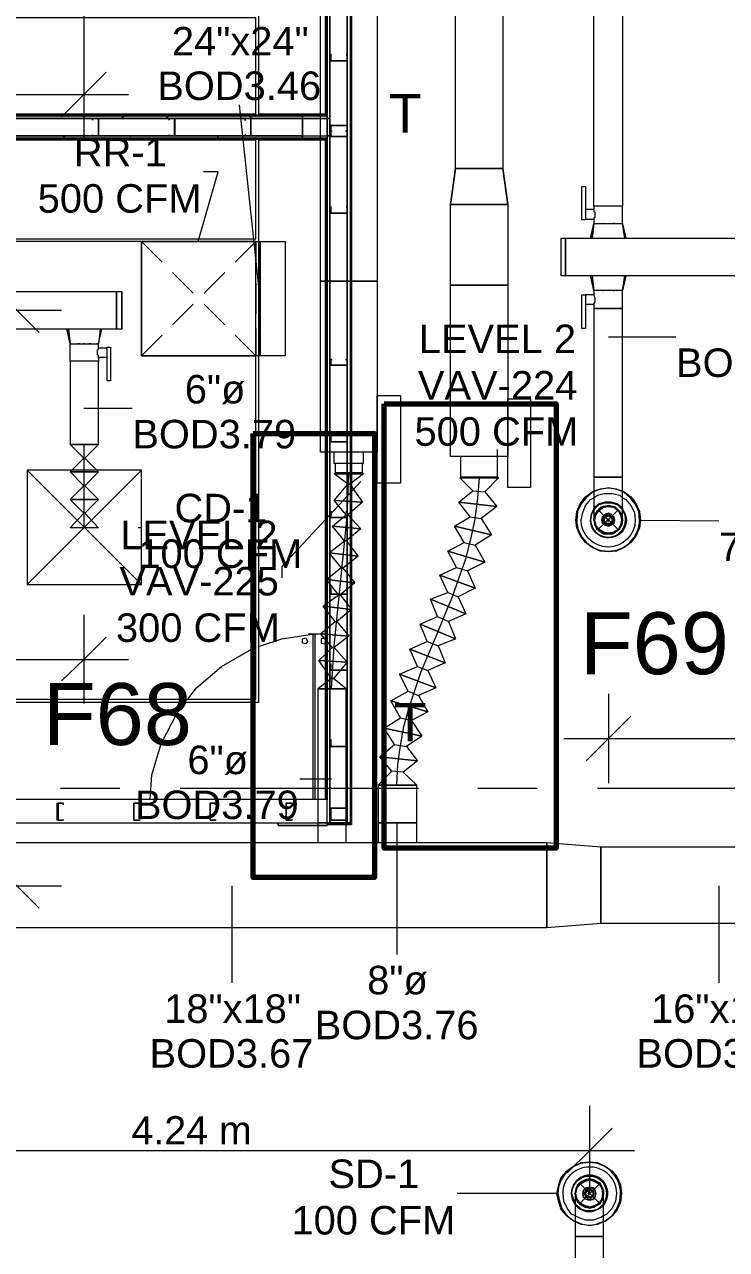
# Model space of a CAD drawing. Header units: metres. Extents: x -2 to 237, y -8 to 52.
# Drawn here: x 43.4 to 47.14, y 12.16 to 18.69 of the extents above; entities that cross this region are included whole.
import ezdxf

# ---------------------------------------------------------------- set-up
doc = ezdxf.new("R2010")
doc.units = ezdxf.units.M
doc.layers.add('HVAC - Ductos', color=5, linetype='Continuous', lineweight=0)
doc.layers.add('PDF2_Text', color=7, linetype='Continuous', lineweight=0)
doc.layers.add('PDF2_Geometry', color=7, linetype='Continuous', lineweight=0, true_color=0xaaaaaa)
doc.layers.add('PDF2_Solid Fills', color=7, linetype='Continuous', lineweight=0, true_color=0xffffff)
doc.styles.add('PDF ArialUnicodeMS-Bold-Identity-H', font='arial.ttf')
doc.styles.add('PDF Helvetica', font='')
doc.styles.get('PDF Helvetica').set_extended_font_data('Helvetica')

msp = doc.modelspace()

# ---------------------------------------------------------------- hatches: boundary and pattern name
at = {"layer": 'PDF2_Solid Fills', "lineweight": 0, "transparency": 33554559}
h = msp.add_hatch(color=256, dxfattribs=at)
h.paths.add_polyline_path([(41.0669, 18.1862), (41.0669, 18.1999), (40.7642, 18.1999), (40.7642, 18.1862)])
h.paths.add_polyline_path([(41.365, 18.1862), (44.8781, 18.1862), (44.8781, 18.1999), (41.365, 18.1999)])
h = msp.add_hatch(color=256, dxfattribs=at)
h.paths.add_polyline_path([(41.0669, 18.1862), (41.0669, 18.1999), (40.7642, 18.1999), (40.7642, 18.1862)])
h.paths.add_polyline_path([(41.365, 18.1862), (44.8781, 18.1862), (44.8781, 18.1999), (41.365, 18.1999)])
h = msp.add_hatch(color=256, dxfattribs=at)
h.paths.add_polyline_path([(41.0669, 18.0807), (41.0669, 18.0944), (40.7642, 18.0944), (40.7642, 18.0807)])
h.paths.add_polyline_path([(41.365, 18.0944), (41.365, 18.0807), (44.8781, 18.0807), (44.8781, 18.0944)])
h = msp.add_hatch(color=256, dxfattribs=at)
h.paths.add_polyline_path([(41.0669, 18.0807), (41.0669, 18.0944), (40.7642, 18.0944), (40.7642, 18.0807)])
h.paths.add_polyline_path([(41.365, 18.0944), (41.365, 18.0807), (44.8781, 18.0807), (44.8781, 18.0944)])

# ---------------------------------------------------------------- linework, layer by layer
at = {"layer": 'HVAC - Ductos', "lineweight": 0}
for points in [[(45.9467, 22.2405), (45.9467, 17.9202), (45.6944, 17.9202), (45.6944, 22.2405)], [(45.2771, 22.1028), (45.2771, 17.3194), (44.9744, 17.3194), (44.9744, 22.1028)], [(45.9742, 17.7276), (45.9467, 17.9202)], [(46.3869, 17.645), (46.3686, 17.645), (46.3686, 17.8239), (46.3869, 17.8239)], [(45.9742, 17.7276), (45.9742, 17.2965), (45.667, 17.2965), (45.667, 17.7276)], [(46.4833, 17.6267), (46.4787, 17.6267)], [(46.5429, 17.6267), (46.5383, 17.6267), (46.5337, 17.6267), (46.5383, 17.6267)], [(44.0205, 16.9204), (44.0205, 17.5303), (44.6534, 17.5303), (44.6534, 16.9204)], [(44.6534, 17.5303), (44.7863, 17.5303), (44.7863, 16.9204), (44.6534, 16.9204)], [(46.2586, 17.3469), (46.2586, 17.5487), (46.2815, 17.5487), (46.2815, 17.3469)], [(49.0286, 17.3469), (46.2815, 17.3469), (46.2815, 17.5487), (49.0286, 17.5487)], [(44.9744, 16.4067), (44.9744, 17.3194), (45.2771, 17.3194), (45.2771, 16.4067)], [(41.4705, 17.2643), (43.8875, 17.2643), (43.8875, 17.0625), (41.4705, 17.0625)], [(45.667, 16.3838), (45.667, 17.2965), (45.9742, 17.2965), (45.9742, 16.3838)], [(46.3869, 17.0671), (46.3686, 17.0671), (46.3686, 17.246), (46.3869, 17.246)], [(46.5842, 17.2689), (46.5796, 17.2689), (46.575, 17.2689), (46.5612, 17.2689), (46.5474, 17.2689), (46.5291, 17.2689), (46.5108, 17.2689), (46.4879, 17.2689), (46.4695, 17.2689), (46.4557, 17.2689), (46.442, 17.2689), (46.4374, 17.2689), (46.4329, 17.2689), (46.4329, 17.246), (46.3869, 17.246), (46.3869, 17.2414), (46.3869, 17.2368), (46.3869, 17.2322), (46.3869, 17.2277), (46.3869, 17.2185), (46.3869, 17.2139), (46.3869, 17.2093), (46.3869, 17.2002), (46.3869, 17.1956), (46.4329, 17.1956), (46.4329, 17.1726), (46.4374, 17.1726), (46.442, 17.1726), (46.4557, 17.1726), (46.4695, 17.1726), (46.4879, 17.1726), (46.5108, 17.1726), (46.5291, 17.1726), (46.5474, 17.1726), (46.5612, 17.1726), (46.575, 17.1726), (46.5842, 17.1726)], [(46.4787, 17.2689), (46.4833, 17.2689)], [(46.5337, 17.2689), (46.5383, 17.2689), (46.5429, 17.2689), (46.5383, 17.2689)], [(46.4329, 16.0444), (46.4329, 16.0535), (46.4329, 16.0444), (46.4374, 16.0261), (46.442, 16.0077), (46.4557, 15.9939), (46.4695, 15.9802), (46.4879, 15.971), (46.5108, 15.971), (46.5291, 15.971), (46.5474, 15.9802), (46.5612, 15.9939), (46.575, 16.0077), (46.5842, 16.0261), (46.5842, 16.0444), (46.5842, 16.0535), (46.5842, 16.0719), (46.5842, 16.0995), (46.5842, 16.1407), (46.5842, 16.1866), (46.5842, 16.2416), (46.5842, 16.2737), (46.575, 16.2737), (46.5612, 16.2737), (46.5474, 16.2737), (46.5291, 16.2737), (46.5108, 16.2737), (46.4879, 16.2737), (46.4695, 16.2737), (46.4557, 16.2737), (46.442, 16.2737), (46.4374, 16.2737), (46.4329, 16.2737), (46.4374, 16.2737), (46.442, 16.2737), (46.4557, 16.2737), (46.4695, 16.2737), (46.4879, 16.2737), (46.5108, 16.2737), (46.5291, 16.2737), (46.5474, 16.2737), (46.5612, 16.2737), (46.575, 16.2737), (46.5842, 16.2737), (46.5842, 17.1726), (46.575, 17.1726), (46.5612, 17.1726), (46.5474, 17.1726), (46.5291, 17.1726), (46.5108, 17.1726), (46.4879, 17.1726), (46.4695, 17.1726), (46.4557, 17.1726), (46.442, 17.1726), (46.4374, 17.1726), (46.4329, 17.1726), (46.4329, 16.2737), (46.4329, 16.2187), (46.4329, 16.1682), (46.4329, 16.127), (46.4329, 16.0903), (46.4329, 16.0627), (46.4329, 16.049)], [(43.6811, 16.9846), (43.6856, 16.9846), (43.6902, 16.9846), (43.6856, 16.9846)], [(43.8554, 16.7874), (43.837, 16.7874), (43.837, 16.9663), (43.8554, 16.9663)], [(45.401, 16.2416), (45.2771, 16.2416), (45.2771, 16.7094), (45.401, 16.7094)], [(46.0935, 16.2187), (45.9742, 16.2187), (45.9742, 16.6911), (46.0935, 16.6911)], [(43.7911, 16.448), (43.7866, 16.448), (43.782, 16.448), (43.7682, 16.448), (43.7544, 16.448), (43.7361, 16.448), (43.7132, 16.448), (43.6948, 16.448), (43.6765, 16.448), (43.6627, 16.448), (43.6489, 16.448), (43.6398, 16.448), (43.6489, 16.448), (43.6627, 16.448), (43.6765, 16.448), (43.6948, 16.448), (43.7132, 16.448), (43.7361, 16.448), (43.7544, 16.448), (43.7682, 16.448), (43.782, 16.448), (43.7866, 16.448)], [(43.6398, 16.448), (43.6444, 16.448), (43.6627, 16.448), (43.6856, 16.448), (43.7132, 16.448), (43.7453, 16.448), (43.7682, 16.448), (43.7866, 16.448), (43.7911, 16.448), (43.7866, 16.448), (43.7682, 16.448), (43.7453, 16.448), (43.7132, 16.448), (43.6856, 16.448), (43.6627, 16.448), (43.6444, 16.448)], [(43.7911, 16.448), (43.7866, 16.448), (43.7682, 16.448), (43.7453, 16.448), (43.7132, 16.448), (43.6856, 16.448), (43.6627, 16.448), (43.6444, 16.448), (43.6398, 16.448), (43.6444, 16.448), (43.6627, 16.448), (43.6856, 16.448), (43.7132, 16.448), (43.7453, 16.448), (43.7682, 16.448), (43.7866, 16.448)], [(45.7219, 16.2737), (45.7265, 16.2737), (45.7449, 16.2737), (45.7724, 16.2737), (45.8045, 16.2737), (45.8366, 16.2737), (45.8687, 16.2737), (45.8962, 16.2737), (45.9146, 16.2737), (45.9192, 16.2737), (45.9192, 16.3838), (45.9054, 16.3838), (45.8916, 16.3838), (45.8687, 16.3838), (45.8458, 16.3838), (45.8229, 16.3838), (45.7953, 16.3838), (45.7724, 16.3838), (45.7495, 16.3838), (45.7357, 16.3838), (45.7265, 16.3838), (45.7219, 16.3838), (45.7219, 16.2737), (45.7173, 16.2691), (45.7265, 16.2691), (45.7449, 16.2691), (45.7724, 16.2691), (45.8045, 16.2691), (45.8366, 16.2691), (45.8733, 16.2691), (45.9008, 16.2691), (45.9146, 16.2691), (45.9238, 16.2691), (45.9192, 16.2737), (45.9146, 16.2737), (45.8962, 16.2737), (45.8687, 16.2737), (45.8366, 16.2737), (45.8045, 16.2737), (45.7724, 16.2737), (45.7449, 16.2737), (45.7265, 16.2737)], [(44.0205, 16.3104), (43.4104, 16.3104), (43.4104, 15.7004), (44.0205, 15.7004)], [(45.0524, 16.2966), (45.0615, 16.2966), (45.0753, 16.2966), (45.089, 16.2966), (45.1074, 16.2966), (45.1258, 16.2966), (45.1441, 16.2966), (45.1624, 16.2966), (45.1807, 16.2966), (45.1899, 16.2966), (45.1991, 16.2966), (45.1899, 16.2966), (45.1807, 16.2966), (45.1624, 16.2966), (45.1441, 16.2966), (45.1258, 16.2966), (45.1074, 16.2966), (45.089, 16.2966), (45.0753, 16.2966), (45.0615, 16.2966)], [(45.7219, 16.2737), (45.7265, 16.2737), (45.7357, 16.2737), (45.7495, 16.2737), (45.7724, 16.2737), (45.7953, 16.2737), (45.8229, 16.2737), (45.8458, 16.2737), (45.8687, 16.2737), (45.8916, 16.2737), (45.9054, 16.2737), (45.9192, 16.2737), (45.9054, 16.2737), (45.8916, 16.2737), (45.8687, 16.2737), (45.8458, 16.2737), (45.8229, 16.2737), (45.7953, 16.2737), (45.7724, 16.2737), (45.7495, 16.2737), (45.7357, 16.2737), (45.7265, 16.2737)], [(46.4329, 16.1086), (46.4603, 16.1315), (46.4925, 16.1407), (46.5246, 16.1407), (46.5566, 16.1315), (46.5842, 16.1086), (46.5842, 16.1041), (46.5842, 16.1086), (46.5566, 16.1315), (46.5246, 16.1407), (46.4925, 16.1407), (46.4603, 16.1315), (46.4329, 16.1086), (46.4329, 16.1041)], [(46.5796, 16.1041), (46.5566, 16.127), (46.5246, 16.1361), (46.4925, 16.1361), (46.4603, 16.127), (46.4374, 16.1041), (46.4329, 16.0995), (46.4374, 16.1041), (46.4603, 16.127), (46.4925, 16.1361), (46.5246, 16.1361), (46.5566, 16.127), (46.5796, 16.1041), (46.5842, 16.0995)], [(46.4329, 16.1041), (46.4191, 16.0765), (46.4145, 16.0444), (46.4191, 16.0765)], [(46.575, 16.0169), (46.5612, 15.9939), (46.5383, 15.9802), (46.5108, 15.9756), (46.4833, 15.9802), (46.4603, 15.9939), (46.442, 16.0169), (46.4374, 16.0444), (46.442, 16.0719), (46.4603, 16.0949), (46.4833, 16.1132), (46.5108, 16.1178), (46.5383, 16.1132), (46.5612, 16.0949), (46.575, 16.0719), (46.5796, 16.0444)], [(46.5796, 16.0261), (46.575, 16.0077), (46.5612, 15.9939), (46.5474, 15.9802), (46.5291, 15.9756), (46.5108, 15.971), (46.4879, 15.9756), (46.4741, 15.9802), (46.4557, 15.9939), (46.4466, 16.0077), (46.4374, 16.0261), (46.4374, 16.0444), (46.4374, 16.0627), (46.4466, 16.0811), (46.4557, 16.0995), (46.4741, 16.1086), (46.4879, 16.1178), (46.5108, 16.1178), (46.5291, 16.1178), (46.5474, 16.1086), (46.5612, 16.0995), (46.575, 16.0811), (46.5796, 16.0627), (46.5842, 16.0444)], [(46.4787, 16.0627), (46.4741, 16.0444), (46.4787, 16.0627), (46.4925, 16.0765), (46.5108, 16.0811), (46.5246, 16.0765), (46.5383, 16.0627), (46.5429, 16.0444), (46.5383, 16.0627), (46.5246, 16.0765), (46.5108, 16.0811), (46.4925, 16.0765)], [(46.4879, 16.0581), (46.4833, 16.0444), (46.4879, 16.0627), (46.5017, 16.0719), (46.5154, 16.0719), (46.5291, 16.0627), (46.5337, 16.0444), (46.5291, 16.0581), (46.5154, 16.0673), (46.5017, 16.0673)], [(46.5383, 16.0307), (46.5429, 16.0444), (46.5383, 16.0261), (46.5246, 16.0169), (46.5108, 16.0123), (46.4925, 16.0169), (46.4787, 16.0261), (46.4741, 16.0444), (46.4787, 16.0307), (46.4925, 16.0169), (46.5108, 16.0123), (46.5246, 16.0169)], [(46.5291, 16.0307), (46.5337, 16.0444), (46.5291, 16.0307), (46.5154, 16.0215), (46.5017, 16.0215), (46.4879, 16.0307), (46.4833, 16.0444), (46.4879, 16.0307), (46.5017, 16.0215), (46.5154, 16.0215)], [(46.5246, 16.0307), (46.5108, 16.0261), (46.4925, 16.0307), (46.4879, 16.0444), (46.4925, 16.0581), (46.5108, 16.0673), (46.5246, 16.0581), (46.5291, 16.0444)], [(46.5062, 16.049), (46.5017, 16.0444), (46.5062, 16.049), (46.5108, 16.049), (46.5154, 16.0444), (46.5108, 16.049)], [(46.5108, 16.0398), (46.5154, 16.0444), (46.5108, 16.0398), (46.5062, 16.0398), (46.5017, 16.0444), (46.5062, 16.0398)], [(44.9606, 15.1455), (44.9698, 15.1455), (44.9836, 15.1455), (44.9973, 15.1455), (45.0156, 15.1455), (45.034, 15.1455), (45.057, 15.1455), (45.0753, 15.1455), (45.089, 15.1455), (45.1028, 15.1455), (45.1074, 15.1455), (45.112, 15.1455), (45.1074, 15.1455), (45.1028, 15.1455), (45.089, 15.1455), (45.0753, 15.1455), (45.057, 15.1455), (45.034, 15.1455), (45.0156, 15.1455), (44.9973, 15.1455), (44.9836, 15.1455), (44.9698, 15.1455)], [(45.4881, 14.6318), (45.4835, 14.6318), (45.4743, 14.6318), (45.4559, 14.6318), (45.4376, 14.6318), (45.4101, 14.6318), (45.3826, 14.6318), (45.3596, 14.6318), (45.3321, 14.6318), (45.3138, 14.6318), (45.2954, 14.6318), (45.2862, 14.6318), (45.2817, 14.6318), (45.2862, 14.6318), (45.2954, 14.6318), (45.3138, 14.6318), (45.3321, 14.6318), (45.3596, 14.6318), (45.3826, 14.6318), (45.4101, 14.6318), (45.4376, 14.6318), (45.4559, 14.6318), (45.4743, 14.6318), (45.4835, 14.6318)], [(45.112, 14.43), (45.1074, 14.43), (45.1028, 14.43), (45.089, 14.43), (45.0753, 14.43), (45.057, 14.43), (45.034, 14.43), (45.0156, 14.43), (44.9973, 14.43), (44.9836, 14.43), (44.9698, 14.43), (44.9606, 14.43), (44.9606, 14.3246), (44.9698, 14.3246), (44.9836, 14.3246), (44.9973, 14.3246), (45.0156, 14.3246), (45.034, 14.3246), (45.057, 14.3246), (45.0753, 14.3246), (45.089, 14.3246), (45.1028, 14.3246), (45.1074, 14.3246), (45.112, 14.3246)], [(41.7365, 14.3246), (46.1806, 14.3246), (46.1806, 13.8705), (41.7365, 13.8705)], [(46.4695, 13.8935), (46.1806, 13.8705), (46.1806, 14.3246), (46.4695, 14.3016)], [(46.4695, 14.3016), (49.3405, 14.3016), (49.3405, 13.8935), (46.4695, 13.8935)], [(46.4741, 12.4258), (46.4603, 12.4029), (46.4374, 12.3891), (46.4099, 12.38), (46.3824, 12.3891), (46.3594, 12.4029), (46.3411, 12.4258), (46.3365, 12.4534), (46.3411, 12.4809), (46.3594, 12.5038), (46.3824, 12.5176), (46.4099, 12.5268), (46.4374, 12.5176), (46.4603, 12.5038), (46.4741, 12.4809), (46.4787, 12.4534)], [(46.3778, 12.4717), (46.3732, 12.4534), (46.3778, 12.4717), (46.3915, 12.4854), (46.4099, 12.49), (46.4283, 12.4854), (46.4374, 12.4717), (46.442, 12.4534), (46.4374, 12.4717), (46.4283, 12.4809), (46.4099, 12.4854), (46.3915, 12.4809)], [(46.3136, 12.4534), (46.3182, 12.4212), (46.332, 12.3937), (46.3182, 12.4212)], [(46.4374, 12.435), (46.442, 12.4534), (46.4374, 12.435), (46.4283, 12.4212), (46.4099, 12.4166), (46.3915, 12.4212), (46.3778, 12.435), (46.3732, 12.4534), (46.3778, 12.435), (46.3915, 12.4258), (46.4099, 12.4212), (46.4283, 12.4258)], [(46.3869, 12.4671), (46.3824, 12.4534), (46.3869, 12.4671), (46.4007, 12.4763), (46.4191, 12.4763), (46.4283, 12.4671), (46.4329, 12.4534), (46.4283, 12.4671), (46.4145, 12.4763), (46.4007, 12.4763)], [(46.4283, 12.4396), (46.4329, 12.4534), (46.4283, 12.4396), (46.4191, 12.4304), (46.4007, 12.4304), (46.3869, 12.4396), (46.3824, 12.4534), (46.3869, 12.4396), (46.4007, 12.4304), (46.4145, 12.4304)], [(46.4237, 12.4396), (46.4099, 12.435), (46.3961, 12.4396), (46.3869, 12.4534), (46.3961, 12.4671), (46.4099, 12.4717), (46.4237, 12.4671), (46.4283, 12.4534)], [(46.4099, 12.4488), (46.4145, 12.4534), (46.4099, 12.4488), (46.4053, 12.4488), (46.4007, 12.4534), (46.4053, 12.458), (46.4099, 12.458), (46.4145, 12.4534), (46.4099, 12.458), (46.4053, 12.458), (46.4053, 12.4534), (46.4053, 12.4488)], [(46.3365, 12.3937), (46.364, 12.3708), (46.3915, 12.3616), (46.4237, 12.3616), (46.4557, 12.3708), (46.4787, 12.3937), (46.4833, 12.3983), (46.4787, 12.3937), (46.4557, 12.3708), (46.4237, 12.3616), (46.3915, 12.3616), (46.364, 12.3708), (46.3365, 12.3937), (46.332, 12.3983)], [(46.4833, 12.3891), (46.4557, 12.3708), (46.4237, 12.3571), (46.3915, 12.3571), (46.3594, 12.3708), (46.3365, 12.3891), (46.332, 12.3937), (46.3365, 12.3891), (46.3594, 12.3708), (46.3915, 12.3571), (46.4237, 12.3571), (46.4557, 12.3708), (46.4833, 12.3891), (46.4833, 12.3937)], [(46.332, 10.9307), (46.3365, 10.9307), (46.3411, 10.9307), (46.3549, 10.9307), (46.3686, 10.9307), (46.3869, 10.9307), (46.4099, 10.9307), (46.4283, 10.9307), (46.4466, 10.9307), (46.4649, 10.9307), (46.4741, 10.9307), (46.4833, 10.9307), (46.4833, 12.224), (46.4741, 12.224), (46.4649, 12.224), (46.4466, 12.224), (46.4283, 12.224), (46.4099, 12.224), (46.3869, 12.224), (46.3686, 12.224), (46.3549, 12.224), (46.3411, 12.224), (46.3365, 12.224), (46.332, 12.224)]]:
    msp.add_lwpolyline(points, close=True, dxfattribs=at)
for points in [[(46.5842, 19.4611), (46.5842, 19.4565), (46.5842, 19.4611), (46.5842, 19.4474), (46.5842, 19.4199), (46.5842, 19.3832), (46.5842, 19.3374), (46.5842, 19.2869), (46.5842, 19.2319), (46.5842, 17.7184), (46.575, 17.7184), (46.5612, 17.7184), (46.5474, 17.7184), (46.5291, 17.7184), (46.5108, 17.7184), (46.4879, 17.7184), (46.4695, 17.7184), (46.4557, 17.7184), (46.442, 17.7184), (46.4374, 17.7184), (46.4329, 17.7184), (46.4329, 17.7), (46.3869, 17.7)], [(46.3869, 17.6954), (46.3869, 17.6908), (46.3869, 17.6863), (46.3869, 17.6817), (46.3869, 17.6725), (46.3869, 17.6679), (46.3869, 17.6588), (46.3869, 17.6542), (46.3869, 17.6496), (46.4329, 17.6496), (46.4329, 17.6267), (46.4374, 17.6267), (46.442, 17.6267), (46.4557, 17.6267), (46.4695, 17.6267), (46.4879, 17.6267), (46.5108, 17.6267), (46.5291, 17.6267), (46.5474, 17.6267), (46.5612, 17.6267), (46.575, 17.6267), (46.5796, 17.6267), (46.5842, 17.6267), (46.5842, 17.7184), (46.575, 17.7184), (46.5612, 17.7184), (46.5474, 17.7184), (46.5291, 17.7184), (46.5108, 17.7184), (46.4879, 17.7184), (46.4695, 17.7184), (46.4557, 17.7184), (46.442, 17.7184), (46.4374, 17.7184), (46.4329, 17.7184), (46.4329, 19.2319)], [(43.7132, 19.0897), (43.7132, 18.3146), (43.7132, 18.0761)], [(43.8324, 18.4338), (43.7132, 18.3146), (43.5939, 18.1953)], [(40.9752, 18.3146), (43.9517, 18.3146)], [(44.6534, 17.2231), (44.5433, 18.2595)], [(44.3231, 17.5303), (44.4286, 17.9019), (44.3506, 17.9019)], [(45.6944, 17.9202), (45.667, 17.7276), (45.6944, 17.9202)], [(45.6944, 17.9202), (45.9467, 17.9202)], [(45.9742, 17.7276), (45.667, 17.7276)], [(46.4329, 17.7), (46.4329, 17.6954), (46.4329, 17.6908), (46.4374, 17.6863), (46.4374, 17.6771), (46.4374, 17.6679), (46.4374, 17.6588), (46.4329, 17.6542), (46.4329, 17.6496)], [(46.4145, 17.5487), (46.4329, 17.6267), (46.4145, 17.5487)], [(46.4329, 17.6267), (46.4237, 17.5487), (46.4329, 17.5487)], [(46.5842, 17.5487), (46.5934, 17.5487), (46.598, 17.5487), (46.6025, 17.5487), (46.5842, 17.6267), (46.6025, 17.5487)], [(46.598, 17.5487), (46.5842, 17.6267)], [(44.1306, 17.4202), (44.0205, 17.5303)], [(44.6304, 17.5303), (44.0205, 17.5303), (44.0205, 16.9204), (44.6304, 16.9204)], [(44.6304, 17.5303), (44.6304, 17.3836)], [(46.4145, 17.5487), (46.4191, 17.5487)], [(46.4374, 17.5487), (46.4557, 17.5487)], [(46.4603, 17.5487), (46.4649, 17.5487), (46.4741, 17.5487), (46.4879, 17.5487), (46.4925, 17.5487), (46.4971, 17.5487), (46.52, 17.5487), (46.5246, 17.5487), (46.5291, 17.5487), (46.5429, 17.5487), (46.552, 17.5487), (46.5566, 17.5487), (46.5612, 17.5487), (46.5796, 17.5487)], [(44.2957, 17.2551), (44.1855, 17.3652)], [(46.4329, 17.3469), (46.4237, 17.3469), (46.4191, 17.3469), (46.4145, 17.3469)], [(46.4145, 17.3469), (46.4329, 17.2689), (46.4145, 17.3469)], [(46.4237, 17.3469), (46.4329, 17.2689)], [(46.4557, 17.3469), (46.4374, 17.3469)], [(46.5796, 17.3469), (46.5612, 17.3469), (46.5566, 17.3469), (46.552, 17.3469), (46.5429, 17.3469), (46.5291, 17.3469), (46.5246, 17.3469), (46.52, 17.3469), (46.4971, 17.3469), (46.4925, 17.3469), (46.4879, 17.3469), (46.4741, 17.3469), (46.4649, 17.3469), (46.4603, 17.3469)], [(46.6025, 17.3469), (46.5842, 17.2689), (46.6025, 17.3469), (46.598, 17.3469), (46.5934, 17.3469), (46.5842, 17.3469), (46.5888, 17.3469)], [(46.5842, 17.2689), (46.598, 17.3469)], [(43.2362, 17.2827), (43.3555, 17.1634), (43.4747, 17.0442)], [(43.9149, 17.0625), (43.8875, 17.0625), (43.8875, 17.2643), (43.9149, 17.2643)], [(43.9149, 17.2643), (43.9149, 17.0625), (43.9149, 17.2643)], [(44.6304, 17.3056), (44.6304, 17.1451)], [(46.4329, 17.246), (46.4329, 17.2414), (46.4374, 17.2322), (46.4374, 17.2231), (46.4374, 17.2139), (46.4374, 17.2093), (46.4329, 17.2002), (46.4329, 17.1956)], [(44.4653, 17.0855), (44.3552, 17.1956)], [(43.117, 17.1634), (43.3555, 17.1634), (43.5939, 17.1634)], [(43.6398, 17.0625), (43.6306, 17.0625), (43.6261, 17.0625), (43.6215, 17.0625)], [(43.6215, 17.0625), (43.6398, 16.9846), (43.6215, 17.0625)], [(43.6306, 17.0625), (43.6398, 16.9846), (43.6444, 16.9846)], [(43.7178, 16.3746), (43.7911, 16.3012), (43.6398, 16.3012), (43.7132, 16.3746), (43.6398, 16.448), (43.7911, 16.448), (43.7911, 16.8929), (43.7866, 16.8929), (43.782, 16.8929), (43.7682, 16.8929), (43.7544, 16.8929), (43.7361, 16.8929), (43.7132, 16.8929), (43.6948, 16.8929), (43.6765, 16.8929), (43.6627, 16.8929), (43.6489, 16.8929), (43.6398, 16.8929), (43.6398, 16.9846), (43.6444, 16.9846), (43.6489, 16.9846), (43.6627, 16.9846), (43.6765, 16.9846), (43.6948, 16.9846), (43.7132, 16.9846), (43.7361, 16.9846), (43.7544, 16.9846), (43.7682, 16.9846), (43.782, 16.9846), (43.7866, 16.9846), (43.7911, 16.9846), (43.8095, 17.0625)], [(43.8003, 17.0625), (43.7911, 16.9846), (43.8095, 17.0625), (43.8049, 17.0625), (43.8003, 17.0625), (43.7866, 17.0625), (43.7682, 17.0625), (43.7636, 17.0625), (43.759, 17.0625), (43.7499, 17.0625), (43.7361, 17.0625), (43.7315, 17.0625), (43.7269, 17.0625), (43.704, 17.0625), (43.6994, 17.0625), (43.6948, 17.0625), (43.6811, 17.0625), (43.6719, 17.0625), (43.6673, 17.0625), (43.6627, 17.0625), (43.6444, 17.0625)], [(44.6304, 17.0671), (44.6304, 16.9204), (44.5203, 17.0305)], [(43.7178, 16.9846), (43.7132, 16.9846)], [(43.7499, 16.9846), (43.7453, 16.9846), (43.7407, 16.9846), (43.7453, 16.9846)], [(43.837, 16.9158), (43.837, 16.9204), (43.837, 16.925), (43.837, 16.9341), (43.837, 16.9387), (43.837, 16.9433), (43.837, 16.9525), (43.837, 16.9571), (43.837, 16.9617), (43.7911, 16.9617), (43.7911, 16.9846), (43.7866, 16.9846), (43.782, 16.9846)], [(46.5108, 17.0213), (46.8685, 17.0213)], [(43.7911, 16.9112), (43.7911, 16.9158), (43.7911, 16.9204), (43.7866, 16.925), (43.7866, 16.9341), (43.7866, 16.9433), (43.7866, 16.9525), (43.7911, 16.9571), (43.7911, 16.9617)], [(43.837, 16.9112), (43.7911, 16.9112), (43.7911, 16.8929), (43.7866, 16.8929), (43.782, 16.8929), (43.7682, 16.8929), (43.7544, 16.8929), (43.7361, 16.8929), (43.7132, 16.8929), (43.6948, 16.8929), (43.6765, 16.8929), (43.6627, 16.8929), (43.6489, 16.8929), (43.6398, 16.8929), (43.6398, 16.448), (43.7911, 16.448), (43.7178, 16.3746), (43.7132, 16.3746)], [(43.7132, 16.6406), (43.97, 16.6406)], [(43.7132, 16.448), (43.7132, 16.3563), (43.7132, 16.2737), (43.7132, 16.2004), (43.7132, 16.1361), (43.7132, 16.0811), (43.7132, 16.0398), (43.7132, 16.0123), (43.7132, 16.0031)], [(45.1212, 16.237), (45.0478, 16.2921), (45.057, 16.2921), (45.0707, 16.2921), (45.0982, 16.2921), (45.1258, 16.2921), (45.1533, 16.2921), (45.1807, 16.2921), (45.1945, 16.2921), (45.2037, 16.2921), (45.1991, 16.2966), (45.1945, 16.2966), (45.1807, 16.2966), (45.1533, 16.2966), (45.1258, 16.2966), (45.0982, 16.2966), (45.0753, 16.2966), (45.057, 16.2966), (45.0524, 16.2966), (45.057, 16.2966), (45.0753, 16.2966), (45.0982, 16.2966), (45.1258, 16.2966), (45.1533, 16.2966), (45.1807, 16.2966), (45.1945, 16.2966), (45.1991, 16.2966), (45.1991, 16.3471), (45.2037, 16.3471), (45.1991, 16.3471), (45.1899, 16.3471), (45.1807, 16.3471), (45.1624, 16.3471), (45.1441, 16.3471), (45.1258, 16.3471), (45.1074, 16.3471), (45.089, 16.3471), (45.0707, 16.3471), (45.0615, 16.3471), (45.0524, 16.3471), (45.0478, 16.3471), (45.0478, 16.4067)], [(45.2037, 16.3471), (45.2037, 16.4067), (45.1991, 16.4067), (45.1899, 16.4067), (45.1807, 16.4067), (45.1624, 16.4067), (45.1441, 16.4067), (45.1258, 16.4067), (45.1074, 16.4067), (45.0936, 16.4067), (45.0799, 16.4067), (45.0661, 16.4067), (45.057, 16.4067), (45.0524, 16.4067)], [(45.9192, 16.2921), (45.9192, 16.4204)], [(45.0524, 16.3471), (45.0524, 16.2966), (45.0478, 16.2921), (45.2037, 16.2921), (45.1303, 16.237), (45.1991, 16.1407), (45.0478, 16.1498), (45.1212, 16.237), (45.1303, 16.237)], [(45.1807, 16.3471), (45.1624, 16.3471), (45.1441, 16.3471), (45.1258, 16.3471), (45.1074, 16.3471), (45.089, 16.3471), (45.0753, 16.3471)], [(44.0205, 15.7004), (43.4104, 16.3104)], [(43.4104, 15.7004), (44.0205, 16.3104)], [(43.7178, 16.2278), (43.7911, 16.1544), (43.6398, 16.1544), (43.7132, 16.2278), (43.6398, 16.3012), (43.7911, 16.3012), (43.7178, 16.2278), (43.7132, 16.2278)], [(45.034, 15.1455), (45.0478, 15.3748), (45.0707, 15.6041), (45.0936, 15.8334), (45.1166, 16.0627), (45.1258, 16.2921)], [(45.2037, 16.2921), (45.1945, 16.2921), (45.1807, 16.2921), (45.1533, 16.2921), (45.1258, 16.2921), (45.0982, 16.2921), (45.0707, 16.2921), (45.057, 16.2921), (45.0478, 16.2921)], [(45.3826, 14.6318), (45.3872, 14.7419), (45.401, 14.8428), (45.4193, 14.9437), (45.4467, 15.0445), (45.4789, 15.1409), (45.511, 15.2372), (45.5523, 15.3335), (45.5935, 15.4299), (45.6348, 15.5307), (45.6761, 15.6316), (45.7128, 15.7325), (45.7495, 15.838), (45.777, 15.9435), (45.7999, 16.049), (45.8137, 16.159), (45.8229, 16.2691)], [(45.7861, 16.2004), (45.7173, 16.2691), (45.9238, 16.2691), (45.8504, 16.1958), (45.9146, 16.1178), (45.7128, 16.1407), (45.7861, 16.2004), (45.8504, 16.1958)], [(45.7173, 16.2691), (45.7265, 16.2691), (45.7449, 16.2691), (45.7724, 16.2691), (45.8045, 16.2691), (45.8366, 16.2691), (45.8733, 16.2691), (45.9008, 16.2691), (45.9146, 16.2691), (45.9238, 16.2691)], [(45.1899, 16.2508), (44.768, 15.7967), (44.768, 15.7371)], [(46.5842, 16.2004), (46.5934, 16.1958), (46.63, 16.1682), (46.6576, 16.1315), (46.6759, 16.0903), (46.6805, 16.0444), (46.6759, 16.0031), (46.6576, 15.9618), (46.63, 15.9252), (46.5934, 15.8976), (46.552, 15.8793), (46.5108, 15.8747), (46.4649, 15.8793), (46.4237, 15.8976), (46.3869, 15.9252), (46.3594, 15.9618), (46.3411, 16.0031), (46.3365, 16.0444), (46.3411, 16.0903), (46.3594, 16.1315), (46.3869, 16.1682), (46.4237, 16.1958), (46.4329, 16.2004)], [(46.4329, 16.2004), (46.4649, 16.2095), (46.5108, 16.2187), (46.552, 16.2095), (46.5842, 16.2004)], [(46.5842, 16.1958), (46.552, 16.2095), (46.5108, 16.2141), (46.4649, 16.2095), (46.4329, 16.1958)], [(43.7178, 16.0811), (43.7911, 16.0031), (43.6398, 16.0031), (43.7132, 16.0811), (43.6398, 16.1544), (43.7911, 16.1544), (43.7178, 16.0811), (43.7132, 16.0811)], [(45.112, 16.0719), (45.0478, 16.1498), (45.1991, 16.1407), (45.1212, 16.0719), (45.1899, 15.9985), (45.0386, 16.0123), (45.112, 16.0719), (45.1212, 16.0719)], [(45.7724, 16.0627), (45.7128, 16.1407), (45.9146, 16.1178), (45.8321, 16.0535), (45.887, 15.9664), (45.6898, 16.0123), (45.7724, 16.0627), (45.8321, 16.0535)], [(46.4329, 16.1636), (46.4512, 16.1774), (46.4879, 16.1866), (46.5291, 16.1866), (46.5704, 16.1774), (46.5842, 16.1636)], [(46.4374, 16.0719), (46.4374, 16.0765), (46.442, 16.0765), (46.4557, 16.0995), (46.442, 16.0857), (46.4374, 16.0673), (46.4329, 16.0535)], [(46.442, 16.0215), (46.4374, 16.0444), (46.442, 16.0719)], [(46.5842, 16.0535), (46.5842, 16.0673), (46.575, 16.0857), (46.5612, 16.0995), (46.5474, 16.1132), (46.5291, 16.1178), (46.5108, 16.1224), (46.4879, 16.1178), (46.4695, 16.1132), (46.4557, 16.0995), (46.4787, 16.1132), (46.4787, 16.1178), (46.4833, 16.1178)], [(46.4833, 16.1132), (46.5108, 16.1178), (46.5337, 16.1132)], [(46.5337, 16.1178), (46.5383, 16.1178), (46.5429, 16.1132)], [(46.5383, 16.1132), (46.5612, 16.0995), (46.575, 16.0765)], [(46.5796, 16.0765), (46.5796, 16.0719), (46.5842, 16.0444), (46.5796, 16.0215)], [(45.1028, 15.9344), (45.0386, 16.0123), (45.1899, 15.9985), (45.112, 15.9344), (45.1762, 15.8518), (45.0202, 15.8701), (45.1028, 15.9344), (45.112, 15.9344)], [(45.7403, 15.9252), (45.6898, 16.0123), (45.887, 15.9664), (45.7999, 15.9114), (45.8504, 15.8197), (45.6532, 15.8793), (45.7403, 15.9252), (45.7999, 15.9114)], [(46.442, 16.0123), (46.4374, 16.0169), (46.4374, 16.0215)], [(46.4787, 15.9802), (46.4557, 15.9939), (46.442, 16.0169)], [(46.575, 16.0169), (46.5612, 15.9939), (46.5383, 15.9802)], [(46.5796, 16.0215), (46.5796, 16.0169), (46.5796, 16.0123)], [(46.6805, 16.0444), (47.0978, 16.0398)], [(44.0205, 16.0031), (44.0021, 16.0031)], [(46.4833, 15.9756), (46.4787, 15.9756)], [(46.5337, 15.9756), (46.5108, 15.971), (46.4833, 15.9756)], [(46.5429, 15.9756), (46.5383, 15.9756), (46.5337, 15.9756)], [(45.699, 15.7921), (45.6532, 15.8793), (45.8504, 15.8197), (45.7587, 15.7738), (45.7999, 15.6821), (45.6118, 15.7509), (45.699, 15.7921), (45.7587, 15.7738)], [(45.0845, 15.7921), (45.0202, 15.8701), (45.1762, 15.8518), (45.0936, 15.7876), (45.1579, 15.7096), (45.0065, 15.7279), (45.0845, 15.7921), (45.0936, 15.7876)], [(45.6532, 15.6592), (45.6118, 15.7509), (45.7999, 15.6821), (45.7082, 15.6362), (45.7495, 15.5445), (45.5614, 15.6224), (45.6532, 15.6592), (45.7082, 15.6362)], [(45.0707, 15.6454), (45.0065, 15.7279), (45.1579, 15.7096), (45.0799, 15.6454), (45.1395, 15.5674), (44.9882, 15.5858), (45.0707, 15.6454), (45.0799, 15.6454)], [(45.5981, 15.5307), (45.5614, 15.6224), (45.7495, 15.5445), (45.6578, 15.5032), (45.6944, 15.4115), (45.5064, 15.4894), (45.5981, 15.5307), (45.6578, 15.5032)], [(45.0524, 15.5032), (44.9882, 15.5858), (45.1395, 15.5674), (45.0615, 15.5032), (45.1258, 15.4253), (44.9744, 15.439), (45.0524, 15.5032), (45.0615, 15.5032)], [(43.7132, 15.5399), (43.7132, 15.3014), (43.7132, 15.0675)], [(45.5431, 15.3977), (45.5064, 15.4894), (45.6944, 15.4115), (45.6027, 15.3748), (45.6394, 15.2831), (45.4513, 15.3565), (45.5431, 15.3977), (45.6027, 15.3748)], [(43.8324, 15.4207), (43.7132, 15.3014), (43.5939, 15.1868)], [(45.0386, 15.3656), (44.9744, 15.439), (45.1258, 15.4253), (45.0478, 15.3656), (45.1166, 15.2876), (44.9652, 15.2968), (45.0386, 15.3656), (45.0478, 15.3656)], [(45.4927, 15.2648), (45.4513, 15.3565), (45.6394, 15.2831), (45.5477, 15.2418), (45.589, 15.1501), (45.3964, 15.2234), (45.4927, 15.2648), (45.5477, 15.2418)], [(41.6448, 15.3014), (43.9517, 15.3014)], [(45.034, 15.2005), (44.9652, 15.2968), (45.1166, 15.2876), (45.0432, 15.2005), (45.034, 15.2005), (44.9606, 15.1455), (44.9606, 14.43), (44.9698, 14.43), (44.9836, 14.43), (44.9973, 14.43), (45.0156, 14.43), (45.034, 14.43), (45.057, 14.43), (45.0753, 14.43), (45.089, 14.43), (45.1028, 14.43), (45.1074, 14.43), (45.112, 14.43), (45.112, 15.1455), (44.9606, 15.1455), (45.112, 15.1455), (45.0432, 15.2005)], [(45.4421, 15.1317), (45.3964, 15.2234), (45.589, 15.1501), (45.4972, 15.1088), (45.5477, 15.0217), (45.3504, 15.0813), (45.4421, 15.1317), (45.4972, 15.1088)], [(46.5108, 15.1179), (46.5108, 14.8795), (46.5108, 14.641)], [(45.401, 14.9896), (45.3504, 15.0813), (45.5477, 15.0217), (45.4605, 14.9758), (45.5155, 14.8932), (45.3138, 14.9345), (45.401, 14.9896), (45.4605, 14.9758)], [(46.63, 14.9988), (46.5108, 14.8795), (46.3915, 14.7603)], [(45.3688, 14.8474), (45.3138, 14.9345), (45.5155, 14.8932), (45.433, 14.8382), (45.4927, 14.7603), (45.2908, 14.7831), (45.3688, 14.8474), (45.433, 14.8382)], [(46.2723, 14.8795), (50.2669, 14.8795)], [(45.355, 14.7052), (45.2908, 14.7831), (45.4927, 14.7603), (45.4147, 14.7006), (45.355, 14.7052), (45.2817, 14.6318), (45.2817, 14.43), (45.2862, 14.43), (45.2954, 14.43), (45.3138, 14.43), (45.3321, 14.43), (45.3596, 14.43), (45.3826, 14.43), (45.4101, 14.43), (45.4376, 14.43), (45.4559, 14.43), (45.4743, 14.43), (45.4835, 14.43), (45.4881, 14.43), (45.4881, 14.6318), (45.2817, 14.6318), (45.4881, 14.6318), (45.4147, 14.7006)], [(45.034, 14.6639), (44.8643, 14.6639)], [(45.4835, 14.3246), (45.4881, 14.3246), (45.4881, 14.43), (45.4835, 14.43), (45.4743, 14.43), (45.4559, 14.43), (45.4376, 14.43), (45.4101, 14.43), (45.3826, 14.43), (45.3596, 14.43), (45.3321, 14.43), (45.3138, 14.43), (45.2954, 14.43), (45.2862, 14.43), (45.2817, 14.43), (45.2817, 14.3246), (45.2862, 14.3246)], [(45.3826, 14.43), (45.3826, 13.7284)], [(45.3, 14.3246), (45.3046, 14.3246), (45.3092, 14.3246)], [(45.3184, 14.3246), (45.323, 14.3246), (45.3276, 14.3246)], [(45.3367, 14.3246), (45.3413, 14.3246), (45.3504, 14.3246)], [(45.3642, 14.3246), (45.3826, 14.3246), (45.4055, 14.3246)], [(45.4147, 14.3246), (45.4284, 14.3246), (45.433, 14.3246)], [(45.4421, 14.3246), (45.4467, 14.3246), (45.4513, 14.3246)], [(45.4605, 14.3246), (45.4651, 14.3246), (45.4697, 14.3246)], [(45.4743, 14.3246), (45.4789, 14.3246)], [(43.2362, 14.2145), (43.3555, 14.0952), (43.4747, 13.976)], [(43.117, 14.0952), (43.3555, 14.0952), (43.5939, 14.0952)], [(44.502, 14.0952), (44.502, 13.577)], [(47.0978, 14.0952), (47.0978, 13.577)], [(46.4099, 12.4488), (46.4099, 12.6827), (46.4099, 12.9211)], [(46.5291, 12.8019), (46.4099, 12.6827), (46.2906, 12.5634)], [(41.9246, 12.6827), (46.6484, 12.6827)], [(46.332, 12.302), (46.3228, 12.3066), (46.286, 12.3341), (46.2586, 12.3662), (46.2448, 12.4075), (46.2356, 12.4534), (46.2448, 12.4992), (46.2586, 12.5405), (46.286, 12.5726), (46.3228, 12.6001), (46.364, 12.6185), (46.4099, 12.6231), (46.4512, 12.6185), (46.4925, 12.6001), (46.5291, 12.5726), (46.5566, 12.5405), (46.575, 12.4992), (46.5796, 12.4534), (46.575, 12.4075), (46.5566, 12.3662), (46.5291, 12.3341), (46.4925, 12.3066), (46.4833, 12.302)], [(46.332, 12.4534), (46.332, 12.4488), (46.332, 12.4304), (46.332, 12.3983), (46.332, 12.3571), (46.332, 12.3112), (46.332, 12.2607), (46.332, 12.224), (46.3365, 12.224), (46.3411, 12.224), (46.3549, 12.224), (46.3686, 12.224), (46.3869, 12.224), (46.4099, 12.224), (46.4283, 12.224), (46.4466, 12.224), (46.4649, 12.224), (46.4741, 12.224), (46.4833, 12.224), (46.4833, 12.2791), (46.4833, 12.3295), (46.4833, 12.3754), (46.4833, 12.412), (46.4833, 12.435), (46.4833, 12.4488), (46.4833, 12.4534), (46.4833, 12.4488), (46.4833, 12.4534), (46.4833, 12.4717), (46.4741, 12.49), (46.4649, 12.5084), (46.4466, 12.5176), (46.4283, 12.5268), (46.4099, 12.5313), (46.3869, 12.5268), (46.3686, 12.5176), (46.3549, 12.5084), (46.3411, 12.49), (46.3365, 12.4717), (46.332, 12.4534), (46.332, 12.4488), (46.332, 12.4534), (46.3365, 12.4717), (46.3411, 12.49), (46.3549, 12.5084), (46.3686, 12.5176), (46.3869, 12.5268), (46.4099, 12.5313), (46.4283, 12.5268), (46.4466, 12.5176), (46.4649, 12.5084), (46.4741, 12.49), (46.4833, 12.4717), (46.4833, 12.4534)], [(46.332, 12.4488), (46.3365, 12.435), (46.3365, 12.4534), (46.3365, 12.4717), (46.3457, 12.49), (46.3549, 12.5038), (46.3732, 12.5176), (46.3915, 12.5268), (46.4099, 12.5268), (46.4283, 12.5268), (46.4466, 12.5176), (46.4603, 12.5038), (46.4741, 12.49), (46.4787, 12.4717), (46.4833, 12.4534), (46.4787, 12.435), (46.4741, 12.4166), (46.4603, 12.4029), (46.4466, 12.3891), (46.4283, 12.38), (46.4099, 12.38), (46.3915, 12.38), (46.3732, 12.3891), (46.3549, 12.4029), (46.3457, 12.4166), (46.3365, 12.435), (46.3411, 12.4166), (46.3549, 12.3983), (46.3686, 12.3891), (46.3869, 12.38), (46.4099, 12.3754), (46.4283, 12.38), (46.4466, 12.3891), (46.4649, 12.3983), (46.4741, 12.4166), (46.4833, 12.435), (46.4833, 12.4488)], [(46.3365, 12.4809), (46.3411, 12.4854)], [(46.3411, 12.4854), (46.3549, 12.5038), (46.3778, 12.5176)], [(46.3778, 12.5222), (46.3824, 12.5222)], [(46.3824, 12.5222), (46.4099, 12.5268), (46.4329, 12.5222)], [(46.4329, 12.5222), (46.4374, 12.5222), (46.442, 12.5222)], [(46.442, 12.5176), (46.4603, 12.5038), (46.4741, 12.4854)], [(46.4787, 12.4854), (46.4787, 12.4809)], [(46.2356, 12.4534), (45.7036, 12.4534)], [(46.3411, 12.4304), (46.3365, 12.4534), (46.3411, 12.4763)], [(46.3778, 12.3891), (46.3549, 12.4029), (46.3411, 12.4212), (46.3365, 12.4258)], [(46.4741, 12.4212), (46.4603, 12.4029), (46.442, 12.3891)], [(46.4787, 12.4763), (46.4833, 12.4534), (46.4787, 12.4304)], [(46.4787, 12.4258), (46.4787, 12.4212)], [(46.3824, 12.38), (46.3778, 12.3846)], [(46.4329, 12.3846), (46.4099, 12.38), (46.3824, 12.3846)], [(46.442, 12.3846), (46.4374, 12.3846), (46.4329, 12.38)], [(46.4833, 12.3341), (46.4695, 12.3249), (46.4283, 12.3112), (46.3869, 12.3112), (46.3503, 12.3249), (46.332, 12.3341)], [(46.332, 12.3066), (46.364, 12.2928), (46.4099, 12.2837), (46.4512, 12.2928), (46.4833, 12.3066)], [(46.4833, 12.302), (46.4512, 12.2883), (46.4099, 12.2837), (46.364, 12.2883), (46.332, 12.302)]]:
    msp.add_lwpolyline(points, dxfattribs=at)
for points in [[(46.4329, 16.1958), (46.4237, 16.1912), (46.3915, 16.1636), (46.364, 16.1315), (46.3457, 16.0903), (46.3411, 16.0444, 0.986385), (46.6759, 16.0444), (46.6713, 16.0903), (46.653, 16.1315), (46.6254, 16.1636), (46.5934, 16.1912), (46.5842, 16.1958)], [(46.5842, 16.1636), (46.6025, 16.1544), (46.63, 16.1224), (46.6484, 16.0857), (46.653, 16.0444, -0.994113), (46.364, 16.0444), (46.3732, 16.0857), (46.3869, 16.1224), (46.4145, 16.1544), (46.4329, 16.1636)], [(46.4329, 16.0444, 1.028451), (46.5842, 16.0535), (46.5842, 16.0444)], [(46.4833, 12.3066), (46.4925, 12.3066), (46.5291, 12.3341), (46.552, 12.3708), (46.5704, 12.412), (46.575, 12.4534, 0.986366), (46.2402, 12.4534), (46.2494, 12.412), (46.2632, 12.3708), (46.2906, 12.3341), (46.3274, 12.3066), (46.332, 12.3066)], [(46.332, 12.3341), (46.3136, 12.3433), (46.2906, 12.3754), (46.2723, 12.412), (46.2677, 12.4534, -1.008166), (46.552, 12.4534), (46.5474, 12.412), (46.5291, 12.3754), (46.5017, 12.3433), (46.4833, 12.3341)]]:
    msp.add_lwpolyline(points, format="xyb", dxfattribs=at)
for points in [[(46.4145, 16.0444, 1.352223), (46.5842, 16.0995), (46.598, 16.0765), (46.6025, 16.0444, -1.352619), (46.4329, 16.0995), (46.4191, 16.0765), (46.4145, 16.0444, 0.962198), (46.6071, 16.0444), (46.598, 16.0765), (46.5842, 16.1041, -1.406438)], [(46.4833, 12.3937), (46.5017, 12.4212), (46.5062, 12.4534, 1.018339), (46.3136, 12.4534), (46.3228, 12.4212), (46.332, 12.3983, -1.368557), (46.5017, 12.4534), (46.4971, 12.4212), (46.4833, 12.3983, 1.368426), (46.3136, 12.4534, -1.434881)]]:
    msp.add_lwpolyline(points, format="xyb", close=True, dxfattribs=at)
at = {"layer": 'PDF2_Geometry', "lineweight": 0}
for points in [[(42.8693, 14.43), (45.011, 14.43), (45.011, 14.4209), (45.1395, 14.4209), (45.1395, 21.8644)], [(44.8964, 21.8322), (45.1395, 21.8322), (45.1395, 21.846), (44.8964, 21.846), (45.1395, 21.846), (45.1395, 21.8644), (45.1395, 14.4209), (45.011, 14.4209), (45.011, 14.43), (45.1349, 14.43), (45.1349, 21.7085), (45.1349, 14.43), (45.1349, 21.7085), (45.1349, 14.43), (45.1166, 14.43), (45.1166, 21.7085)], [(45.1166, 21.7085), (45.1166, 14.43), (45.0248, 14.43), (45.0248, 21.7085), (45.0248, 18.1862), (45.011, 18.1862), (45.011, 21.7085), (45.011, 18.2045), (45.011, 18.1999), (44.8781, 18.1999), (41.365, 18.1999)], [(45.011, 18.1816), (45.011, 21.7085), (45.011, 18.2045), (45.011, 18.2091), (44.6442, 18.2091), (45.011, 18.2091), (45.011, 18.2045), (44.8781, 18.2045), (45.011, 18.2045), (45.011, 18.0761), (44.8781, 18.0761), (45.011, 18.0761), (44.8781, 18.0761)], [(41.365, 18.2045), (41.0669, 18.2045), (44.4974, 18.2045), (41.0669, 18.2045), (41.365, 18.2045), (41.365, 18.0761), (41.0669, 18.0761), (44.4974, 18.0761), (41.0669, 18.0761), (41.0669, 18.2045)], [(41.365, 18.1862), (44.8781, 18.1862), (45.011, 18.1862), (44.8781, 18.1862), (44.8781, 18.1999), (45.011, 18.1999), (45.011, 18.1862), (45.011, 18.0944), (45.011, 18.1816), (45.011, 18.1862), (45.0248, 18.1862), (45.0248, 18.0944), (45.011, 18.0944), (45.011, 14.5539), (42.8693, 14.5539)], [(44.8781, 18.2045), (45.011, 18.2045), (44.8781, 18.2045), (44.8781, 18.0761), (45.011, 18.0761), (45.011, 14.7877), (45.011, 18.0761), (45.011, 18.0807), (44.8781, 18.0807), (44.8781, 18.0944)], [(44.8781, 18.1862), (44.8781, 18.0944), (45.011, 18.0944)], [(41.365, 18.0944), (44.8781, 18.0944), (45.011, 18.0944), (45.0248, 18.0944), (45.0248, 14.43), (45.011, 14.43), (45.011, 14.5539), (45.011, 18.0944), (45.011, 18.0807), (44.8781, 18.0807), (41.365, 18.0807)], [(44.6442, 15.3702), (44.768, 15.4115), (44.9423, 15.439)], [(44.9102, 15.439), (44.9698, 15.439)], [(44.9331, 15.439), (44.9331, 14.5539)], [(44.9469, 14.5539), (44.9469, 15.439)], [(44.2681, 15.0905), (44.314, 15.1501), (44.447, 15.2648), (44.5983, 15.3519), (44.6304, 15.3656)], [(44.0663, 14.5539), (44.0755, 14.6869), (44.126, 14.852), (44.2085, 15.0125), (44.2543, 15.0721)], [(43.9058, 14.6134), (43.5893, 14.6134)], [(45.4972, 14.6134), (44.2268, 14.6134)], [(46.1301, 14.6134), (45.8137, 14.6134)], [(47.7216, 14.6134), (46.4512, 14.6134)]]:
    msp.add_lwpolyline(points, dxfattribs=at)
for points in [[(45.0019, 21.7085), (45.0019, 18.2045)], [(45.011, 14.43), (45.1349, 14.43), (45.1349, 21.7085), (45.1349, 14.43)], [(40.9522, 21.1948), (40.9706, 21.1948), (44.6442, 21.1948), (44.6442, 21.181), (44.6442, 18.2045), (44.6304, 18.2045), (44.6304, 18.7228), (40.9706, 18.7228), (40.9706, 18.2045), (40.9522, 18.2045)], [(45.034, 18.5255), (45.0294, 18.5255), (45.0294, 18.4981), (45.0294, 18.4935), (45.1166, 18.4935), (45.1166, 18.4981), (45.1166, 18.5255), (45.112, 18.5255), (45.1166, 18.5255), (45.1166, 18.4981), (45.1166, 18.4935), (45.0294, 18.4935), (45.0248, 18.4935), (45.0248, 18.4981), (45.0248, 18.5255)], [(44.6304, 18.2091), (40.9706, 18.2091)], [(44.8781, 18.2045), (41.365, 18.2045), (41.365, 18.0761), (44.8781, 18.0761)], [(44.8781, 18.2045), (41.365, 18.2045), (41.365, 18.1999), (44.8781, 18.1999)], [(44.8781, 18.1862), (44.8781, 18.1999), (41.365, 18.1999), (41.365, 18.1862)], [(44.8781, 18.0944), (44.8781, 18.1862), (41.365, 18.1862), (41.365, 18.0944)], [(43.759, 18.0944), (43.7911, 18.0944), (43.7911, 18.1816), (43.7911, 18.1862), (43.759, 18.1862), (43.759, 18.177), (43.759, 18.1862), (43.7911, 18.1862), (43.7911, 18.1816), (43.7911, 18.0944), (43.759, 18.0944), (43.759, 18.099)], [(44.1672, 18.0944), (44.1947, 18.0944), (44.1993, 18.0944), (44.1993, 18.1816), (44.1993, 18.1862), (44.1947, 18.1862), (44.1672, 18.1862), (44.1672, 18.177), (44.1672, 18.1862), (44.1947, 18.1862), (44.1947, 18.1816), (44.1947, 18.0944), (44.1672, 18.0944), (44.1672, 18.099)], [(44.5708, 18.0944), (44.6029, 18.0944), (44.6029, 18.1816), (44.6029, 18.1862), (44.5708, 18.1862), (44.5708, 18.177), (44.5754, 18.177), (44.5754, 18.1862), (44.6029, 18.1862), (44.6029, 18.1816), (44.6029, 18.0944), (44.5754, 18.0944), (44.5754, 18.099), (44.5708, 18.099)], [(44.8781, 18.0807), (44.8781, 18.0944), (41.365, 18.0944), (41.365, 18.0807)], [(45.0248, 18.1495), (45.0294, 18.1495), (45.1166, 18.1495), (45.1166, 18.1174), (45.112, 18.1174), (45.112, 18.122), (45.1166, 18.122), (45.1166, 18.1495), (45.0294, 18.1495), (45.0294, 18.122), (45.034, 18.122), (45.034, 18.1174), (45.0248, 18.1174)], [(45.034, 18.1174), (45.0294, 18.1174), (45.0294, 18.0899), (45.1166, 18.0899), (45.1166, 18.1174), (45.112, 18.1174), (45.1166, 18.1174), (45.1166, 18.0899), (45.0294, 18.0899), (45.0248, 18.0899), (45.0248, 18.1174)], [(40.9522, 18.0761), (40.9706, 18.0761), (40.9706, 17.5441), (44.6304, 17.5441), (44.6304, 18.0761), (44.6442, 18.0761), (44.6442, 15.0721), (44.6304, 15.0721), (40.9706, 15.0721), (40.9522, 15.0721)], [(40.9706, 18.0715), (44.6304, 18.0715)], [(41.365, 18.0761), (44.8781, 18.0761), (44.8781, 18.0807), (41.365, 18.0807)], [(44.6442, 18.0715), (45.011, 18.0715), (45.011, 18.0761), (45.011, 18.0715)], [(45.0019, 18.0761), (45.0019, 14.5539)], [(45.034, 17.7138), (45.0294, 17.7138), (45.0294, 17.6817), (45.1166, 17.6817), (45.1166, 17.7138), (45.112, 17.7138), (45.1166, 17.7138), (45.1166, 17.6817), (45.0294, 17.6817), (45.0248, 17.6817), (45.0248, 17.7138)], [(40.9706, 17.5303), (40.9706, 15.0905), (44.6304, 15.0905), (44.6304, 17.5303)], [(45.034, 16.902), (45.034, 16.8974), (45.0294, 16.8974), (45.0294, 16.8699), (45.1166, 16.8699), (45.1166, 16.8974), (45.112, 16.8974), (45.112, 16.902), (45.1166, 16.902), (45.1166, 16.8699), (45.0294, 16.8699), (45.0248, 16.8699), (45.0248, 16.902)], [(45.034, 16.4938), (45.0294, 16.4938), (45.0294, 16.4663), (45.0294, 16.4618), (45.1166, 16.4618), (45.1166, 16.4663), (45.1166, 16.4938), (45.112, 16.4938), (45.1166, 16.4938), (45.1166, 16.4663), (45.1166, 16.4618), (45.0294, 16.4618), (45.0248, 16.4618), (45.0248, 16.4663), (45.0248, 16.4938)], [(45.034, 16.0903), (45.034, 16.0857), (45.0294, 16.0857), (45.0294, 16.0581), (45.1166, 16.0581), (45.1166, 16.0857), (45.112, 16.0857), (45.112, 16.0903), (45.1166, 16.0903), (45.1166, 16.0581), (45.0294, 16.0581), (45.0248, 16.0581), (45.0248, 16.0903)], [(45.034, 15.6821), (45.0294, 15.6821), (45.0294, 15.65), (45.1166, 15.65), (45.1166, 15.6821), (45.112, 15.6821), (45.1166, 15.6821), (45.1166, 15.65), (45.0294, 15.65), (45.0248, 15.65), (45.0248, 15.6821)], [(44.9056, 15.3977), (44.8964, 15.384), (44.8781, 15.3885), (44.8781, 15.4115), (44.8964, 15.4161)], [(45.0065, 15.3977), (44.9973, 15.4161), (44.979, 15.4115), (44.979, 15.3885), (44.9973, 15.384)], [(45.034, 15.2739), (45.0294, 15.2739), (45.0294, 15.2464), (45.1166, 15.2464), (45.1166, 15.2739), (45.112, 15.2739), (45.1166, 15.2739), (45.1166, 15.2464), (45.1166, 15.2418), (45.0294, 15.2418), (45.0294, 15.2464), (45.0248, 15.2464), (45.0248, 15.2739)], [(45.034, 14.8703), (45.0294, 14.8703), (45.0294, 14.8382), (45.1166, 14.8382), (45.1166, 14.8703), (45.112, 14.8703), (45.1166, 14.8703), (45.1166, 14.8382), (45.0294, 14.8382), (45.0248, 14.8382), (45.0248, 14.8703)], [(43.5756, 14.4438), (43.571, 14.4438), (43.571, 14.4484), (43.571, 14.5355), (43.5756, 14.5355), (43.6031, 14.5355), (43.6031, 14.5263), (43.6031, 14.5355), (43.5756, 14.5355), (43.5756, 14.4484), (43.5756, 14.4438), (43.6031, 14.4438)], [(43.9792, 14.4438), (43.9792, 14.4484), (43.9792, 14.5355), (44.0113, 14.5355), (44.0113, 14.5263), (44.0113, 14.5355), (43.9792, 14.5355), (43.9792, 14.4484), (43.9792, 14.4438), (44.0113, 14.4438)], [(44.3874, 14.4438), (44.3874, 14.4484), (44.3874, 14.5355), (44.4148, 14.5355), (44.4148, 14.5263), (44.4148, 14.5355), (44.3874, 14.5355), (44.3874, 14.4484), (44.3874, 14.4438), (44.4148, 14.4438)], [(44.7955, 14.4438), (44.7909, 14.4438), (44.7909, 14.4484), (44.7909, 14.5355), (44.7955, 14.5355), (44.8231, 14.5355), (44.8231, 14.5263), (44.8231, 14.5355), (44.7955, 14.5355), (44.7909, 14.5355), (44.7909, 14.4484), (44.7909, 14.4438), (44.7955, 14.4438), (44.8231, 14.4438)], [(45.0248, 14.508), (45.0294, 14.508), (45.1166, 14.508), (45.1166, 14.4759), (45.112, 14.4759), (45.1166, 14.4759), (45.1166, 14.508), (45.0294, 14.508), (45.0294, 14.4759), (45.034, 14.4759), (45.0248, 14.4759)], [(43.6031, 14.4484), (43.6031, 14.4438)], [(44.0113, 14.4484), (44.0113, 14.4438)], [(44.4148, 14.4484), (44.4148, 14.4438)], [(44.8231, 14.4484), (44.8231, 14.4438)], [(45.034, 14.4759), (45.0294, 14.4759), (45.0294, 14.4484), (45.0294, 14.4438), (45.1166, 14.4438), (45.1166, 14.4484), (45.1166, 14.4759), (45.112, 14.4759), (45.1166, 14.4759), (45.1166, 14.4484), (45.1166, 14.4438), (45.0294, 14.4438), (45.0248, 14.4438), (45.0248, 14.4484), (45.0248, 14.4759)], [(45.011, 14.4209), (45.011, 14.4163), (44.7496, 14.4163), (44.7496, 14.43), (44.7496, 14.4163), (45.011, 14.4163)]]:
    msp.add_lwpolyline(points, close=True, dxfattribs=at)
at = {"layer": 'PDF2_Geometry', "color": 7, "lineweight": 0, "true_color": 0xffffff}
for points in [[(43.9149, 18.1862), (43.9241, 18.1999)], [(44.1534, 18.1862), (44.1626, 18.1999)], [(44.5983, 18.1999), (44.6075, 18.1862)], [(43.6031, 18.0944), (43.6123, 18.0807)], [(44.424, 18.0944), (44.4286, 18.0853)], [(43.9608, 18.0853), (43.9654, 18.0807)]]:
    msp.add_lwpolyline(points, close=True, dxfattribs=at)
at = {"layer": 'PDF2_Geometry', "color": 254, "lineweight": 0, "true_color": 0xd2d2d2}
msp.add_lwpolyline([(44.1947, 18.1633), (44.1993, 18.1678)], dxfattribs=at)
at = {"layer": 'PDF2_Geometry', "color": 8, "lineweight": 0, "true_color": 0x808080}
for points in [[(44.0205, 17.3836), (44.0205, 17.5303), (44.1672, 17.5303)], [(44.2451, 17.5303), (44.4057, 17.5303)], [(44.4837, 17.5303), (44.6304, 17.5303)], [(44.6304, 17.3836), (44.6304, 17.5303), (44.5203, 17.4202)], [(44.4653, 17.3652), (44.3552, 17.2551)], [(44.0205, 17.1451), (44.0205, 17.3056)], [(44.6304, 17.3056), (44.6304, 17.1451)], [(44.2957, 17.1956), (44.1855, 17.0855)], [(44.0205, 16.9204), (44.0205, 17.0671)], [(44.6304, 17.0671), (44.6304, 16.9204), (44.4837, 16.9204)], [(44.1306, 17.0305), (44.0205, 16.9204), (44.1672, 16.9204)], [(44.4057, 16.9204), (44.2451, 16.9204)], [(46.4557, 16.0995), (46.5612, 15.9939)], [(46.5612, 16.0995), (46.4557, 15.9939)], [(46.3549, 12.5084), (46.4649, 12.3983)], [(46.4649, 12.5084), (46.3549, 12.3983)]]:
    msp.add_lwpolyline(points, dxfattribs=at)
at = {"layer": 'PDF2_Geometry', "color": 232, "lineweight": 70, "true_color": 0xe91e64}
for points in [[(45.3145, 16.6643), (46.2306, 16.6643), (46.2306, 14.2949), (45.3145, 14.2949)], [(44.6158, 16.5072), (45.2629, 16.5072), (45.2629, 14.1379), (44.6158, 14.1379)]]:
    msp.add_lwpolyline(points, close=True, dxfattribs=at)
at = {"layer": 'PDF2_Geometry', "color": 8, "lineweight": 0, "true_color": 0x808080}
for points in [[(46.5704, 16.0903), (46.5337, 16.1178), (46.4833, 16.1178), (46.4466, 16.0903), (46.4329, 16.0444), (46.4466, 15.9985), (46.4833, 15.971), (46.5337, 15.971), (46.5704, 15.9985), (46.5842, 16.0444)], [(46.4695, 12.4992), (46.4329, 12.5268), (46.3869, 12.5268), (46.3457, 12.4992), (46.332, 12.4534), (46.3457, 12.4075), (46.3869, 12.38), (46.4329, 12.38), (46.4695, 12.4075), (46.4833, 12.4534)]]:
    msp.add_lwpolyline(points, close=True, dxfattribs=at)

# ---------------------------------------------------------------- texts
at = {"layer": 'PDF2_Text', "lineweight": 0, "attachment_point": 4, "style": 'PDF Helvetica'}
for s, insert, char_height in [('24"x24"', (44.1825, 18.5981), 0.15205), ('BOD3.46', (44.1045, 18.3596), 0.15205), ('T', (45.3383, 18.2137), 0.2049), ('RR-1', (43.6597, 18.0064), 0.15205), ('500 CFM', (43.467, 17.7588), 0.15205), ('LEVEL 2', (45.4988, 17.0112), 0.15205), ('BOD3.79', (46.8702, 16.8828), 0.15205), ('6"ø', (44.2513, 16.7406), 0.15205), ('VAV-224', (45.4942, 16.7635), 0.15205), ('500 CFM', (45.4759, 16.5158), 0.15205), ('BOD3.79', (43.9715, 16.5021), 0.15205), ('CD-1', (44.1963, 16.1077), 0.15205), ('LEVEL 2', (43.9073, 15.9655), 0.15205), ('100 CFM', (44.0036, 15.8646), 0.15205), ('75 CFM', (47.0995, 15.9013), 0.15205), ('VAV-225', (43.9027, 15.7178), 0.15205), ('300 CFM', (43.8844, 15.4701), 0.15205), ('T', (45.3658, 14.9666), 0.2049), ('6"ø', (44.2651, 14.7638), 0.15205), ('BOD3.79', (43.9853, 14.5253), 0.15205), ('8"ø', (45.2236, 13.5897), 0.15205), ('18"x18"', (44.1412, 13.4384), 0.15205), ('16"x16"', (46.7371, 13.4384), 0.15205), ('BOD3.76', (44.9439, 13.3512), 0.15205), ('BOD3.67', (44.0633, 13.1999), 0.15205), ('BOD3.70', (46.6592, 13.1999), 0.15205), ('4.24 m', (43.967, 12.791), 0.15017), ('SD-1', (45.0172, 12.5578), 0.15205), ('100 CFM', (44.82, 12.3101), 0.15205)]:
    msp.add_mtext(s, dxfattribs=dict(at, insert=insert, char_height=char_height))
at = {"layer": 'PDF2_Text', "color": 232, "lineweight": 70, "true_color": 0xe91e64, "char_height": 0.33022, "attachment_point": 4, "style": 'PDF ArialUnicodeMS-Bold-Identity-H'}
for s, insert in [('F69', (46.3573, 15.3856)), ('F68', (43.4946, 15.008))]:
    msp.add_mtext(s, dxfattribs=dict(at, insert=insert))

doc.saveas('drawing.dxf')
